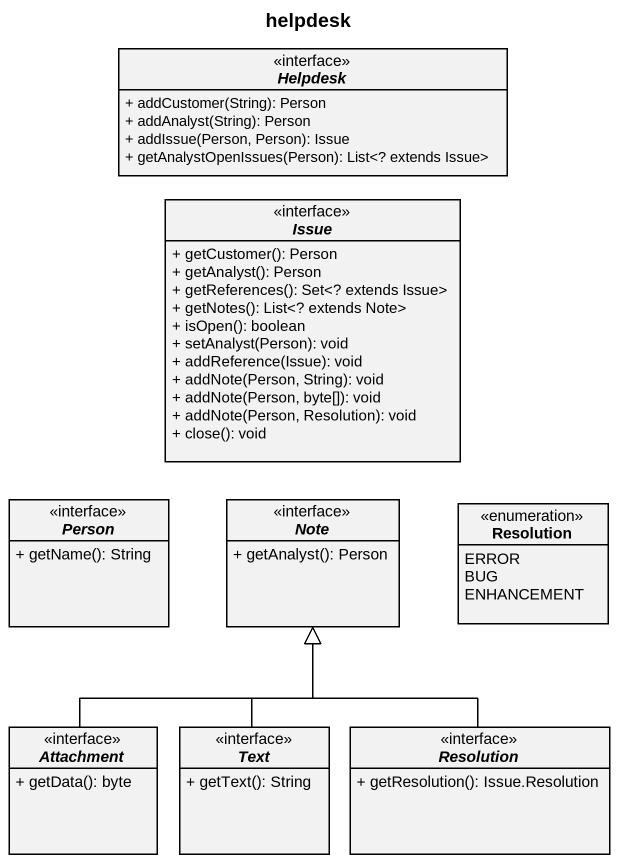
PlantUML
@startuml
title helpdesk
hide circle
hide empty members
skinparam classAttributeIconSize 0
interface Helpdesk <<interface>> {
  + addCustomer(String): Person
  + addAnalyst(String): Person
  + addIssue(Person, Person): Issue
  + getAnalystOpenIssues(Person): List<? extends Issue>
}
interface Issue <<interface>> {
  + getCustomer(): Person
  + getAnalyst(): Person
  + getReferences(): Set<? extends Issue>
  + getNotes(): List<? extends Note>
  + isOpen(): boolean
  + setAnalyst(Person): void
  + addReference(Issue): void
  + addNote(Person, String): void
  + addNote(Person, byte[]): void
  + addNote(Person, Resolution): void
  + close(): void
}
interface "Person" as Person_ <<interface>> {
  + getName(): String
}
interface "Note" as Note_ <<interface>> {
  + getAnalyst(): Person
}
enum Resolution {
  ERROR
  BUG
  ENHANCEMENT
}
interface Attachment <<interface>> {
  + getData(): byte
}
interface Text <<interface>> {
  + getText(): String
}
interface "Resolution" as Resolution_2 <<interface>> {
  + getResolution(): Issue.Resolution
}
Attachment -up-|> Note_
Text -up-|> Note_
Resolution_2 -up-|> Note_
@enduml
